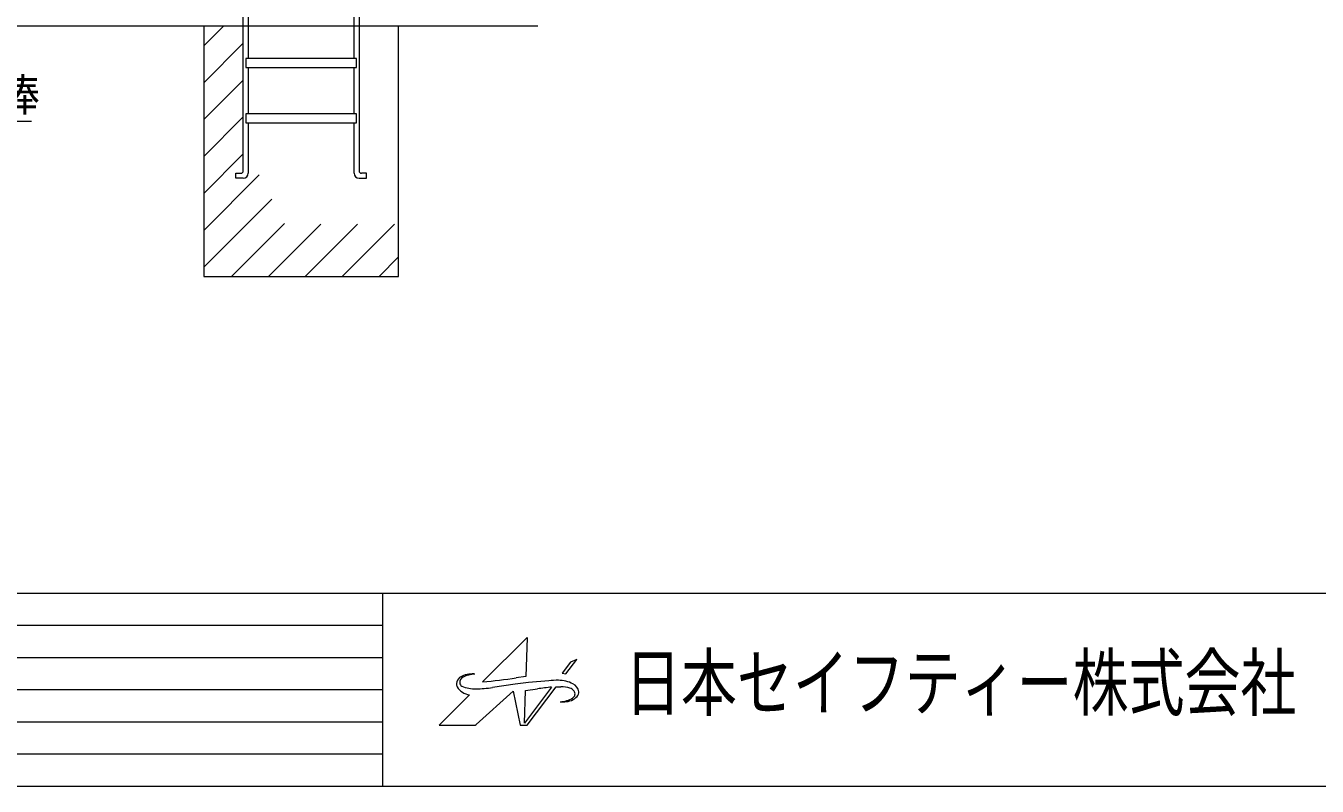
# Model space of a CAD drawing. Units: millimetres, scale not verified. Extents: x -9305 to 9305, y -6415 to 6415.
# Drawn here: x -3212 to 1427, y -6415 to -3684 of the extents above; entities that cross this region are included whole.
import ezdxf
from ezdxf.enums import TextEntityAlignment as Align

# ---------------------------------------------------------------- set-up
doc = ezdxf.new("R2010")
doc.units = ezdxf.units.MM
doc.header["$LTSCALE"] = 40
for name, color, linetype, lineweight in [('0-4_CYG-45', 7, 'Continuous', 9), ('0-8_TEXT', 7, 'Continuous', 9), ('0-A_ﾛｺﾞ', 5, 'Continuous', 9), ('0-B_図面枠', 7, 'Continuous', 9)]:
    doc.layers.add(name, color=color, linetype=linetype, lineweight=lineweight)
doc.styles.add('ＭＳ ゴシック', font='')
doc.styles.get('ＭＳ ゴシック').set_extended_font_data('MS Gothic')

msp = doc.modelspace()

# ---------------------------------------------------------------- linework, layer by layer
at = {"layer": '0-4_CYG-45'}
for p, q in [((-2430.77, -4204.76), (-2430.77, -3636.65)), ((-2412.86, -3636.65), (-2412.86, -3801.81)), ((-2032.8, -3801.81), (-2032.8, -3636.66)), ((-2014.89, -3636.66), (-2014.89, -4204.76)), ((-7323.48, -3684.4), (-1372.84, -3684.4)), ((-2573.04, -3684.08), (-2573.04, -4584.08)), ((-2573.04, -3756), (-2501.12, -3684.08)), ((-1873.04, -4584.08), (-1873.04, -3684.4)), ((-2573.04, -3888.59), (-2432.04, -3747.59)), ((-2023.84, -3801.81), (-2421.82, -3801.81)), ((-2421.82, -3801.81), (-2421.82, -3833.64)), ((-2023.84, -3833.64), (-2023.84, -3801.81)), ((-2421.82, -3833.64), (-2023.84, -3833.64)), ((-2412.86, -3833.64), (-2412.86, -4000.8)), ((-2032.8, -4000.8), (-2032.8, -3833.64)), ((-2573.04, -4021.17), (-2432.04, -3880.17)), ((-2573.04, -4153.75), (-2432.04, -4012.75)), ((-2023.84, -4000.8), (-2421.82, -4000.8)), ((-2421.82, -4000.8), (-2421.82, -4032.63)), ((-2421.82, -4032.63), (-2023.84, -4032.63)), ((-2412.86, -4032.63), (-2412.86, -4213.71)), ((-2032.8, -4213.71), (-2032.8, -4032.63)), ((-2023.84, -4032.63), (-2023.84, -4000.8)), ((-2573.04, -4286.34), (-2432.04, -4145.34)), ((-2573.04, -4418.92), (-2373.45, -4219.32)), ((-2457.64, -4213.71), (-2439.73, -4213.71)), ((-2457.64, -4231.62), (-2457.64, -4213.71)), ((-1988.02, -4213.71), (-2005.93, -4213.71)), ((-1988.02, -4231.62), (-1988.02, -4213.71)), ((-2430.77, -4231.62), (-2457.64, -4231.62)), ((-2014.89, -4231.62), (-1988.02, -4231.62)), ((-2573.04, -4551.5), (-2328.26, -4306.72)), ((-2473.04, -4584.08), (-2283.07, -4394.11)), ((-2340.46, -4584.08), (-2152.46, -4396.08)), ((-2207.88, -4584.08), (-2019.88, -4396.08)), ((-2075.3, -4584.08), (-1887.3, -4396.08)), ((-1942.72, -4584.08), (-1873.04, -4514.41)), ((-2573.04, -4584.08), (-1873.04, -4584.08))]:
    msp.add_line(p, q, dxfattribs=at)
for centre, radius, start, end in [((-2439.73, -4204.76), 8.96, 270, 0), ((-2430.77, -4213.71), 17.91, 270, 0), ((-2014.89, -4213.71), 17.91, 180, 270), ((-2005.93, -4204.76), 8.96, 180, 270)]:
    msp.add_arc(centre, radius, start, end, dxfattribs=at)
at = {"layer": '0-8_TEXT'}
msp.add_line((-3883.83, -4026.68), (-3192.2, -4026.68), dxfattribs=at)
at = {"layer": '0-A_ﾛｺﾞ'}
for p, q in [((-1599.3, -6012.31), (-1602.66, -6012.13)), ((-1416.66, -6071.4), (-1374.27, -6065.41)), ((-1292.42, -6111.75), (-1275.78, -6111.7))]:
    msp.add_line(p, q, dxfattribs=at)
for points in [[(-1571.03, -6040.13), (-1411.29, -5881), (-1410.88, -5882.13), (-1415.22, -6021.44), (-1449.97, -6026.36)], [(-1618.23, -6086.96), (-1726.9, -6195.59), (-1726.42, -6195.73), (-1597.28, -6195.84), (-1594.28, -6193.88), (-1461.54, -6073.92), (-1435.75, -6195.88), (-1411.14, -6195.88), (-1306.97, -6058.39), (-1289.93, -6058.32)], [(-1333, -6036.4), (-1405.76, -6043.02), (-1453.7, -6048.75), (-1535.88, -6060.66)], [(-1322.85, -6059.28), (-1420.43, -6188.15), (-1416.66, -6071.4)]]:
    msp.add_lwpolyline(points, dxfattribs=at)
msp.add_lwpolyline([(-1285.14, -6008.65), (-1271.6, -6011.22), (-1232.77, -5959.87), (-1255.38, -5969.51)], close=True, dxfattribs=at)
for centre, radius, start, end in [((-1637.9, -6047.52), 27.31, 137.3376, 189.71275), ((-1627.38, -6057.21), 41.62, 107.54618, 137.3376), ((-1631.72, -6042.8), 21.61, 114.83245, 184.93336), ((-1589.68, -6133.65), 121.72, 94.53365, 114.83245), ((-1603.12, -6133.94), 122.09, 94.87761, 107.54618), ((-1606.93, -6089.33), 77.32, 86.83781, 94.87761), ((-1763.17, -3812.4), 2236, 274.92935, 278.0518), ((-1763.17, -3812.4), 2236, 274.92935, 278.0518), ((-1648.37, -6049.31), 16.69, 189.71275, 211.14694), ((-1610.3, -6026.3), 61.18, 211.14694, 262.55517), ((-1640.43, -6043.55), 12.87, 184.93336, 245.82613), ((-1597.15, -5947.14), 118.55, 245.82613, 271.56003), ((-1607.52, -5566.39), 499.43, 271.56003, 278.24678), ((-1206.44, -7254.79), 1201.16, 95.56117, 98.03149), ((-1302.57, -6305.44), 270.76, 89.15854, 96.45212), ((-1300.39, -6156.66), 121.96, 63.69068, 89.15854), ((-1289.5, -6171.45), 113.12, 73.31829, 90.21697), ((-1265.32, -6090.77), 28.9, 36.42787, 73.31829), ((-1255.67, -6083.64), 16.9, 302.01879, 36.42787), ((-1262.98, -6080.99), 37.55, 8.17288, 63.69068), ((-1246.06, -6078.56), 20.46, 315.9742, 8.17288), ((-1294.8, -6021.07), 90.71, 271.50312, 302.01879), ((-1275.94, -6049.68), 62.02, 270.14682, 315.9742)]:
    msp.add_arc(centre, radius, start, end, dxfattribs=at)
at = {"layer": '0-B_図面枠'}
for p, q in [((-9304.61, -5721.47), (9304.61, -5721.47)), ((-1930.27, -5721.47), (-1930.27, -6414.98)), ((-9304.61, -5837.05), (-1930.27, -5837.05)), ((-7062.26, -5952.64), (-1930.27, -5952.64)), ((-7062.26, -6068.22), (-1930.27, -6068.22)), ((-7062.26, -6183.81), (-1930.27, -6183.81)), ((-7062.26, -6299.39), (-1930.27, -6299.39))]:
    msp.add_line(p, q, dxfattribs=at)
msp.add_lwpolyline([(-9304.61, -6414.98), (9304.61, -6414.98), (9304.61, 6414.98), (-9304.61, 6414.98)], dxfattribs=at)

# ---------------------------------------------------------------- texts
at = {"layer": '0-8_TEXT', "style": 'ＭＳ ゴシック'}
msp.add_text('落とし棒', height=117.3, dxfattribs=at).set_placement((-3802.01, -4025.46), align=Align.BOTTOM_LEFT)
at = {"layer": '0-A_ﾛｺﾞ', "color": 7, "style": 'ＭＳ ゴシック', "width": 0.75}
msp.add_text('日本セイフティー株式会社', height=196.5, dxfattribs=at).set_placement((-1059.46, -6200.01), align=Align.BOTTOM_LEFT)

doc.saveas('drawing.dxf')
